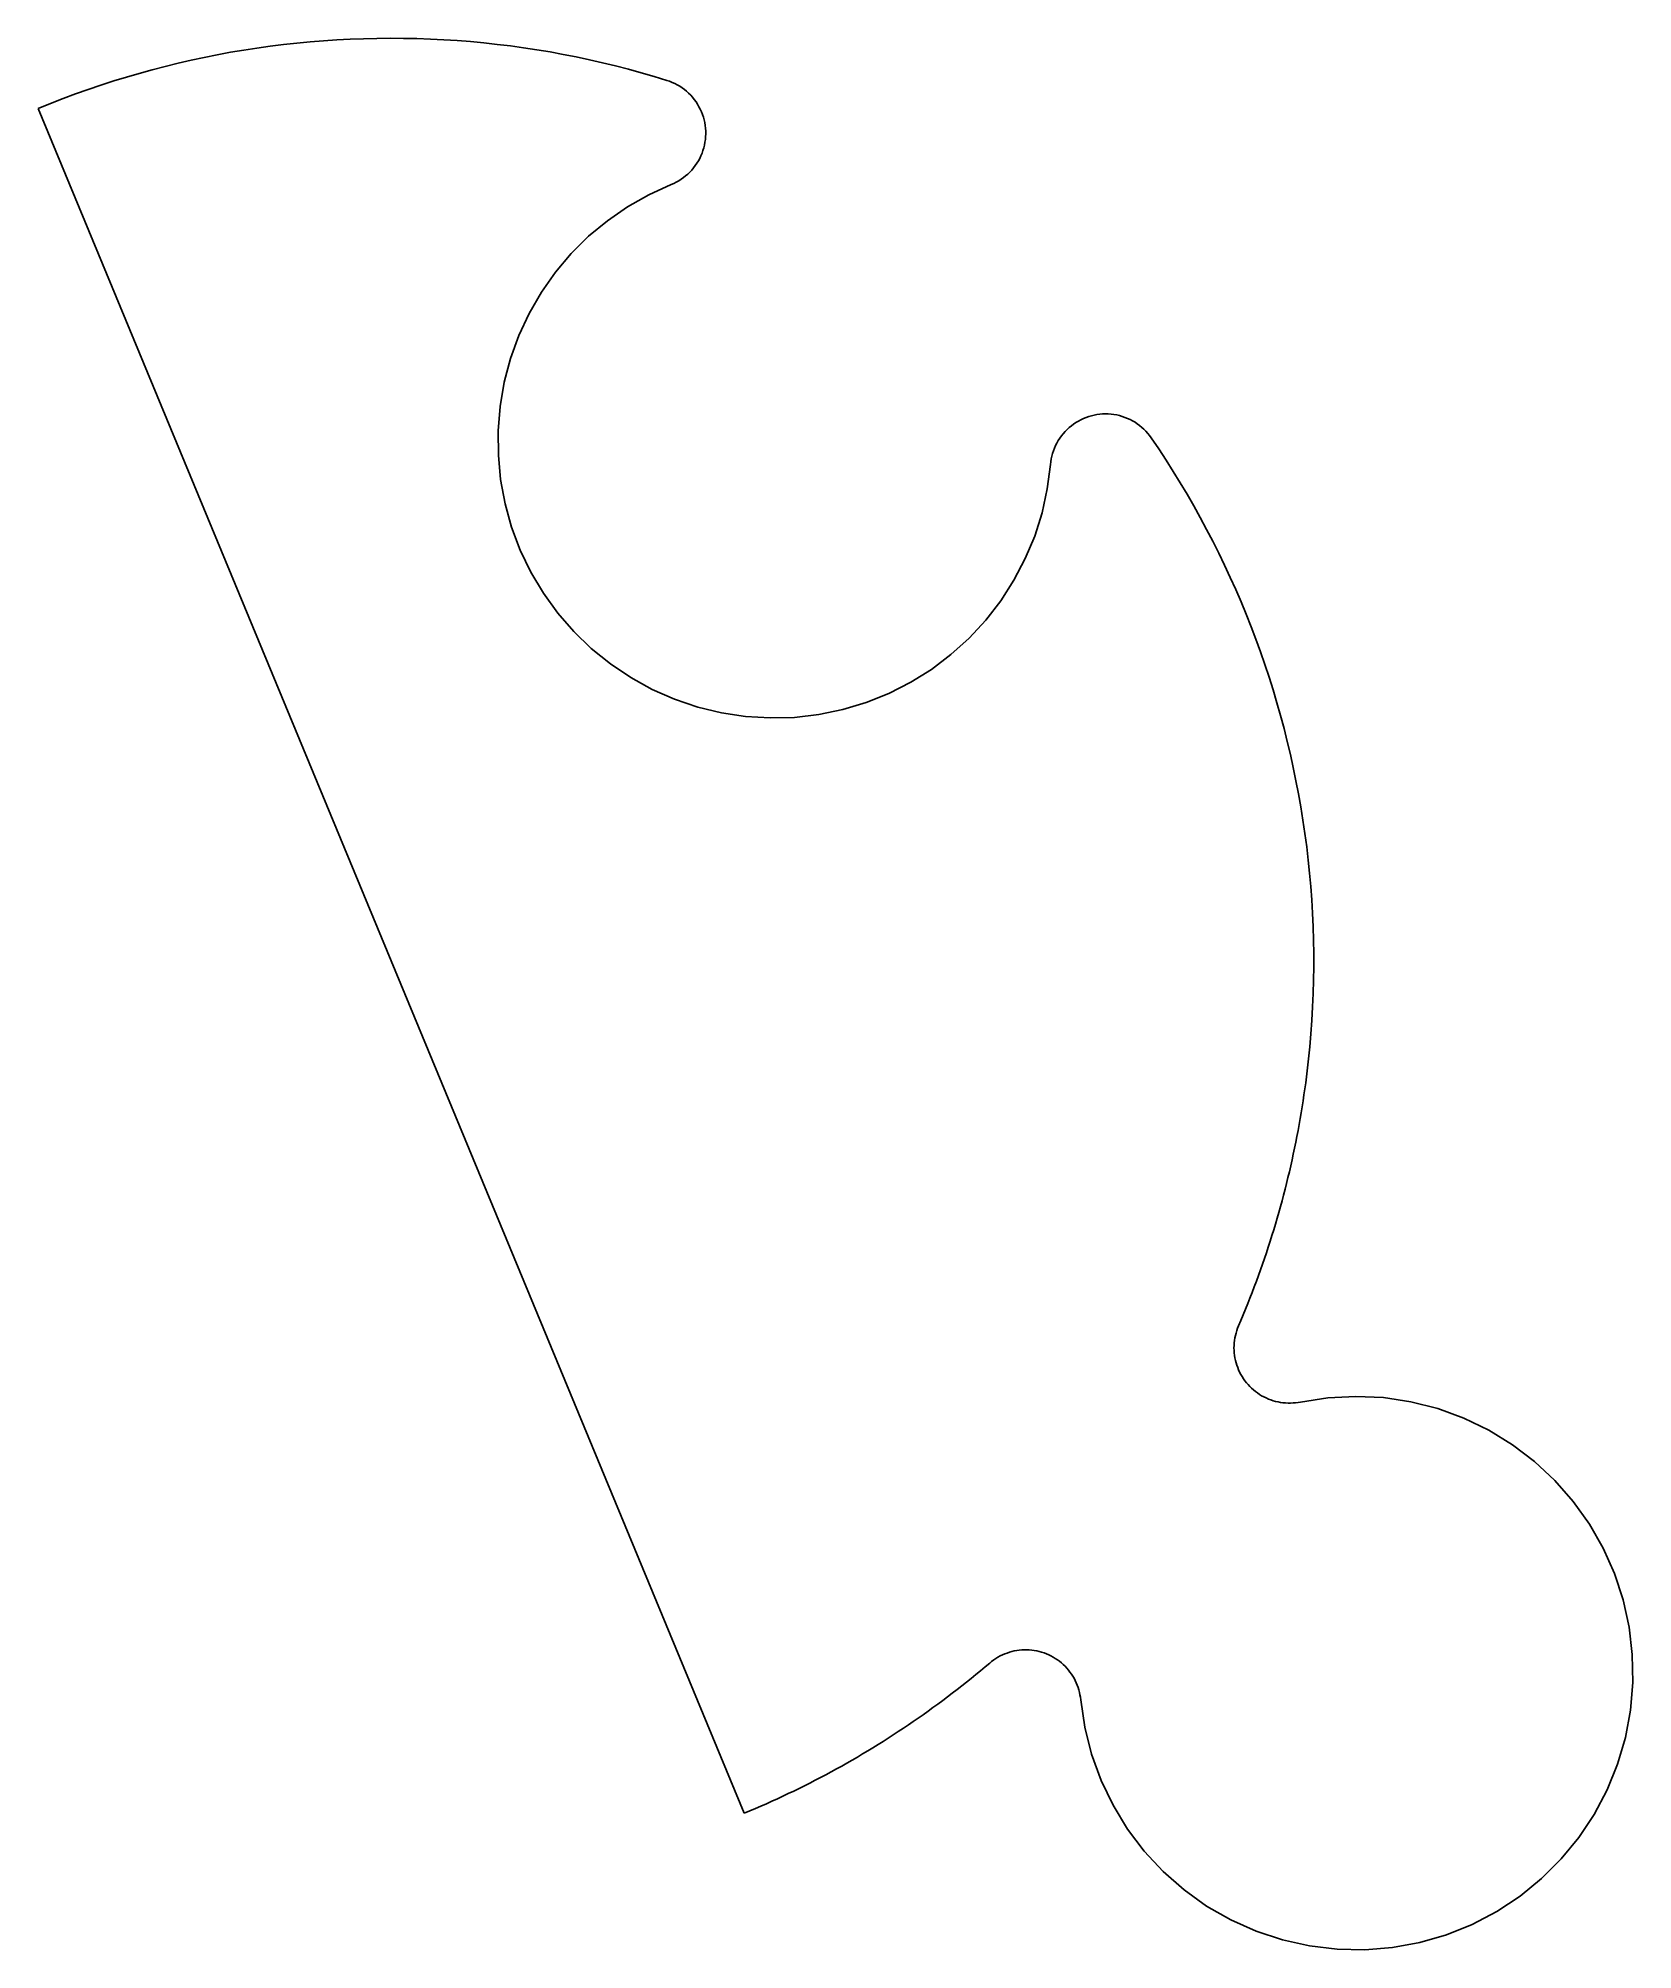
# Model space of a CAD drawing. Header units: metres. Extents: x -0.657 to -0.415, y 0.307 to 0.597.
import ezdxf

# ---------------------------------------------------------------- set-up
doc = ezdxf.new("R2010")
doc.units = ezdxf.units.M

msp = doc.modelspace()

# ---------------------------------------------------------------- linework, layer by layer
at = {"layer": 'Polygon'}
for p, q in [((-0.62795, 0.59497), (-0.62995, 0.5946)), ((-0.62595, 0.5953), (-0.62795, 0.59497)), ((-0.62394, 0.59561), (-0.62595, 0.5953)), ((-0.62193, 0.5959), (-0.62394, 0.59561)), ((-0.61991, 0.59615), (-0.62193, 0.5959)), ((-0.6179, 0.59637), (-0.61991, 0.59615)), ((-0.61587, 0.59656), (-0.6179, 0.59637)), ((-0.61385, 0.59673), (-0.61587, 0.59656)), ((-0.61182, 0.59686), (-0.61385, 0.59673)), ((-0.6098, 0.59697), (-0.61182, 0.59686)), ((-0.60777, 0.59704), (-0.6098, 0.59697)), ((-0.60574, 0.59709), (-0.60777, 0.59704)), ((-0.60371, 0.59711), (-0.60574, 0.59709)), ((-0.60168, 0.59709), (-0.60371, 0.59711)), ((-0.59965, 0.59705), (-0.60168, 0.59709)), ((-0.59762, 0.59698), (-0.59965, 0.59705)), ((-0.59559, 0.59688), (-0.59762, 0.59698)), ((-0.59356, 0.59675), (-0.59559, 0.59688)), ((-0.59154, 0.59659), (-0.59356, 0.59675)), ((-0.58952, 0.5964), (-0.59154, 0.59659)), ((-0.5875, 0.59618), (-0.58952, 0.5964)), ((-0.58548, 0.59594), (-0.5875, 0.59618)), ((-0.58347, 0.59566), (-0.58548, 0.59594)), ((-0.58146, 0.59535), (-0.58347, 0.59566)), ((-0.57946, 0.59502), (-0.58146, 0.59535)), ((-0.57746, 0.59465), (-0.57946, 0.59502)), ((-0.57547, 0.59426), (-0.57746, 0.59465)), ((-0.64179, 0.59178), (-0.64374, 0.59121)), ((-0.63984, 0.59232), (-0.64179, 0.59178)), ((-0.63787, 0.59284), (-0.63984, 0.59232)), ((-0.6359, 0.59332), (-0.63787, 0.59284)), ((-0.63392, 0.59377), (-0.6359, 0.59332)), ((-0.63194, 0.5942), (-0.63392, 0.59377)), ((-0.62995, 0.5946), (-0.63194, 0.5942)), ((-0.57349, 0.59384), (-0.57547, 0.59426)), ((-0.57151, 0.59339), (-0.57349, 0.59384)), ((-0.56953, 0.59291), (-0.57151, 0.59339)), ((-0.56757, 0.5924), (-0.56953, 0.59291)), ((-0.56561, 0.59187), (-0.56757, 0.5924)), ((-0.56366, 0.5913), (-0.56561, 0.59187)), ((-0.64954, 0.58934), (-0.65145, 0.58866)), ((-0.64762, 0.58999), (-0.64954, 0.58934)), ((-0.64568, 0.59062), (-0.64762, 0.58999)), ((-0.64374, 0.59121), (-0.64568, 0.59062)), ((-0.56172, 0.59071), (-0.56366, 0.5913)), ((-0.56131, 0.59057), (-0.56172, 0.59071)), ((-0.56091, 0.59041), (-0.56131, 0.59057)), ((-0.56052, 0.59023), (-0.56091, 0.59041)), ((-0.56014, 0.59003), (-0.56052, 0.59023)), ((-0.55977, 0.58981), (-0.56014, 0.59003)), ((-0.55941, 0.58958), (-0.55977, 0.58981)), ((-0.55907, 0.58932), (-0.55941, 0.58958)), ((-0.55873, 0.58905), (-0.55907, 0.58932)), ((-0.55842, 0.58876), (-0.55873, 0.58905)), ((-0.65525, 0.58721), (-0.65713, 0.58645)), ((-0.65713, 0.58645), (-0.54998, 0.32776)), ((-0.65336, 0.58795), (-0.65525, 0.58721)), ((-0.65145, 0.58866), (-0.65336, 0.58795)), ((-0.55811, 0.58846), (-0.55842, 0.58876)), ((-0.55783, 0.58814), (-0.55811, 0.58846)), ((-0.55756, 0.5878), (-0.55783, 0.58814)), ((-0.5573, 0.58745), (-0.55756, 0.5878)), ((-0.55707, 0.58709), (-0.5573, 0.58745)), ((-0.55686, 0.58672), (-0.55707, 0.58709)), ((-0.55666, 0.58634), (-0.55686, 0.58672)), ((-0.55648, 0.58595), (-0.55666, 0.58634)), ((-0.55633, 0.58555), (-0.55648, 0.58595)), ((-0.55619, 0.58514), (-0.55633, 0.58555)), ((-0.55608, 0.58473), (-0.55619, 0.58514)), ((-0.55598, 0.58431), (-0.55608, 0.58473)), ((-0.55591, 0.58388), (-0.55598, 0.58431)), ((-0.55586, 0.58346), (-0.55591, 0.58388)), ((-0.55583, 0.58303), (-0.55586, 0.58346)), ((-0.55583, 0.5826), (-0.55583, 0.58303)), ((-0.55625, 0.58007), (-0.55612, 0.58048)), ((-0.55612, 0.58048), (-0.55602, 0.5809)), ((-0.55602, 0.5809), (-0.55594, 0.58132)), ((-0.55594, 0.58132), (-0.55588, 0.58174)), ((-0.55588, 0.58174), (-0.55584, 0.58217)), ((-0.55584, 0.58217), (-0.55583, 0.5826)), ((-0.55795, 0.57711), (-0.55767, 0.57744)), ((-0.55767, 0.57744), (-0.55741, 0.57778)), ((-0.55741, 0.57778), (-0.55717, 0.57814)), ((-0.55717, 0.57814), (-0.55695, 0.5785)), ((-0.55695, 0.5785), (-0.55674, 0.57888)), ((-0.55674, 0.57888), (-0.55656, 0.57927)), ((-0.55656, 0.57927), (-0.55639, 0.57966)), ((-0.55639, 0.57966), (-0.55625, 0.58007)), ((-0.56108, 0.5749), (-0.56446, 0.57336)), ((-0.56108, 0.5749), (-0.56069, 0.57507)), ((-0.56069, 0.57507), (-0.5603, 0.57527)), ((-0.5603, 0.57527), (-0.55993, 0.57548)), ((-0.55993, 0.57548), (-0.55956, 0.5757)), ((-0.55956, 0.5757), (-0.55921, 0.57595)), ((-0.55921, 0.57595), (-0.55888, 0.57622)), ((-0.55888, 0.57622), (-0.55855, 0.5765)), ((-0.55855, 0.5765), (-0.55824, 0.5768)), ((-0.55824, 0.5768), (-0.55795, 0.57711)), ((-0.56769, 0.57153), (-0.57074, 0.56942)), ((-0.56446, 0.57336), (-0.56769, 0.57153)), ((-0.57074, 0.56942), (-0.5736, 0.56705)), ((-0.5736, 0.56705), (-0.57623, 0.56443)), ((-0.57623, 0.56443), (-0.57863, 0.56159)), ((-0.57863, 0.56159), (-0.58076, 0.55856)), ((-0.58076, 0.55856), (-0.58262, 0.55534)), ((-0.58262, 0.55534), (-0.58418, 0.55198)), ((-0.58418, 0.55198), (-0.58545, 0.54849)), ((-0.58545, 0.54849), (-0.5864, 0.5449)), ((-0.5864, 0.5449), (-0.58703, 0.54124)), ((-0.58703, 0.54124), (-0.58733, 0.53754)), ((-0.49811, 0.53956), (-0.49851, 0.5394)), ((-0.4977, 0.5397), (-0.49811, 0.53956)), ((-0.49729, 0.53982), (-0.4977, 0.5397)), ((-0.49687, 0.53992), (-0.49729, 0.53982)), ((-0.49645, 0.54), (-0.49687, 0.53992)), ((-0.49602, 0.54006), (-0.49645, 0.54)), ((-0.4956, 0.54009), (-0.49602, 0.54006)), ((-0.49517, 0.5401), (-0.4956, 0.54009)), ((-0.49474, 0.5401), (-0.49517, 0.5401)), ((-0.49431, 0.54006), (-0.49474, 0.5401)), ((-0.49388, 0.54001), (-0.49431, 0.54006)), ((-0.49346, 0.53994), (-0.49388, 0.54001)), ((-0.49304, 0.53984), (-0.49346, 0.53994)), ((-0.49263, 0.53972), (-0.49304, 0.53984)), ((-0.49222, 0.53958), (-0.49263, 0.53972)), ((-0.49182, 0.53942), (-0.49222, 0.53958)), ((-0.58733, 0.53754), (-0.5873, 0.53383)), ((-0.50184, 0.53677), (-0.50209, 0.53642)), ((-0.50157, 0.5371), (-0.50184, 0.53677)), ((-0.50129, 0.53743), (-0.50157, 0.5371)), ((-0.50099, 0.53773), (-0.50129, 0.53743)), ((-0.50067, 0.53802), (-0.50099, 0.53773)), ((-0.50034, 0.5383), (-0.50067, 0.53802)), ((-0.5, 0.53856), (-0.50034, 0.5383)), ((-0.49964, 0.5388), (-0.5, 0.53856)), ((-0.49927, 0.53902), (-0.49964, 0.5388)), ((-0.4989, 0.53922), (-0.49927, 0.53902)), ((-0.49851, 0.5394), (-0.4989, 0.53922)), ((-0.49143, 0.53924), (-0.49182, 0.53942)), ((-0.49105, 0.53904), (-0.49143, 0.53924)), ((-0.49068, 0.53883), (-0.49105, 0.53904)), ((-0.49033, 0.53859), (-0.49068, 0.53883)), ((-0.48998, 0.53833), (-0.49033, 0.53859)), ((-0.48965, 0.53806), (-0.48998, 0.53833)), ((-0.48933, 0.53777), (-0.48965, 0.53806)), ((-0.48903, 0.53747), (-0.48933, 0.53777)), ((-0.48874, 0.53715), (-0.48903, 0.53747)), ((-0.48847, 0.53681), (-0.48874, 0.53715)), ((-0.48822, 0.53647), (-0.48847, 0.53681)), ((-0.5873, 0.53383), (-0.58695, 0.53013)), ((-0.50319, 0.5341), (-0.5033, 0.53368)), ((-0.50306, 0.53451), (-0.50319, 0.5341)), ((-0.5029, 0.53491), (-0.50306, 0.53451)), ((-0.50273, 0.5353), (-0.5029, 0.53491)), ((-0.50254, 0.53568), (-0.50273, 0.5353)), ((-0.50232, 0.53606), (-0.50254, 0.53568)), ((-0.50209, 0.53642), (-0.50232, 0.53606)), ((-0.48708, 0.53479), (-0.48822, 0.53647)), ((-0.48597, 0.53309), (-0.48708, 0.53479)), ((-0.50399, 0.52873), (-0.50351, 0.53241)), ((-0.50346, 0.53284), (-0.50351, 0.53241)), ((-0.50339, 0.53326), (-0.50346, 0.53284)), ((-0.5033, 0.53368), (-0.50339, 0.53326)), ((-0.48488, 0.53137), (-0.48597, 0.53309)), ((-0.48381, 0.52965), (-0.48488, 0.53137)), ((-0.58695, 0.53013), (-0.58628, 0.52648)), ((-0.50478, 0.52511), (-0.50399, 0.52873)), ((-0.48277, 0.5279), (-0.48381, 0.52965)), ((-0.48176, 0.52614), (-0.48277, 0.5279)), ((-0.58628, 0.52648), (-0.58528, 0.5229)), ((-0.5059, 0.52157), (-0.50478, 0.52511)), ((-0.48077, 0.52437), (-0.48176, 0.52614)), ((-0.58528, 0.5229), (-0.58397, 0.51943)), ((-0.47981, 0.52258), (-0.48077, 0.52437)), ((-0.47887, 0.52078), (-0.47981, 0.52258)), ((-0.58397, 0.51943), (-0.58236, 0.51608)), ((-0.50733, 0.51814), (-0.5059, 0.52157)), ((-0.47796, 0.51896), (-0.47887, 0.52078)), ((-0.50905, 0.51485), (-0.50733, 0.51814)), ((-0.47708, 0.51714), (-0.47796, 0.51896)), ((-0.47622, 0.51529), (-0.47708, 0.51714)), ((-0.58236, 0.51608), (-0.58046, 0.51289)), ((-0.51105, 0.51172), (-0.50905, 0.51485)), ((-0.47539, 0.51344), (-0.47622, 0.51529)), ((-0.47458, 0.51158), (-0.47539, 0.51344)), ((-0.58046, 0.51289), (-0.57829, 0.50988)), ((-0.51333, 0.50879), (-0.51105, 0.51172)), ((-0.47381, 0.5097), (-0.47458, 0.51158)), ((-0.57829, 0.50988), (-0.57586, 0.50708)), ((-0.51585, 0.50607), (-0.51333, 0.50879)), ((-0.47306, 0.50781), (-0.47381, 0.5097)), ((-0.47234, 0.50592), (-0.47306, 0.50781)), ((-0.57586, 0.50708), (-0.57319, 0.5045)), ((-0.51861, 0.50358), (-0.51585, 0.50607)), ((-0.47164, 0.50401), (-0.47234, 0.50592)), ((-0.57319, 0.5045), (-0.5703, 0.50216)), ((-0.5703, 0.50216), (-0.56722, 0.50009)), ((-0.52157, 0.50134), (-0.51861, 0.50358)), ((-0.47098, 0.50209), (-0.47164, 0.50401)), ((-0.47034, 0.50016), (-0.47098, 0.50209)), ((-0.56722, 0.50009), (-0.56397, 0.4983)), ((-0.52803, 0.4977), (-0.52472, 0.49938)), ((-0.52472, 0.49938), (-0.52157, 0.50134)), ((-0.46973, 0.49823), (-0.47034, 0.50016)), ((-0.56397, 0.4983), (-0.56057, 0.49681)), ((-0.56057, 0.49681), (-0.55705, 0.49562)), ((-0.53503, 0.49525), (-0.53148, 0.49632)), ((-0.53148, 0.49632), (-0.52803, 0.4977)), ((-0.46915, 0.49628), (-0.46973, 0.49823)), ((-0.46859, 0.49433), (-0.46915, 0.49628)), ((-0.55705, 0.49562), (-0.55344, 0.49474)), ((-0.55344, 0.49474), (-0.54977, 0.49419)), ((-0.54977, 0.49419), (-0.54607, 0.49396)), ((-0.54607, 0.49396), (-0.54236, 0.49406)), ((-0.54236, 0.49406), (-0.53867, 0.49449)), ((-0.53867, 0.49449), (-0.53503, 0.49525)), ((-0.46807, 0.49237), (-0.46859, 0.49433)), ((-0.46757, 0.4904), (-0.46807, 0.49237)), ((-0.4671, 0.48842), (-0.46757, 0.4904)), ((-0.46666, 0.48644), (-0.4671, 0.48842)), ((-0.46625, 0.48445), (-0.46666, 0.48644)), ((-0.46587, 0.48246), (-0.46625, 0.48445)), ((-0.46551, 0.48046), (-0.46587, 0.48246)), ((-0.46519, 0.47845), (-0.46551, 0.48046)), ((-0.4649, 0.47644), (-0.46519, 0.47845)), ((-0.46463, 0.47443), (-0.4649, 0.47644)), ((-0.46439, 0.47241), (-0.46463, 0.47443)), ((-0.46419, 0.47039), (-0.46439, 0.47241)), ((-0.46401, 0.46837), (-0.46419, 0.47039)), ((-0.46386, 0.46635), (-0.46401, 0.46837)), ((-0.46374, 0.46432), (-0.46386, 0.46635)), ((-0.46365, 0.46229), (-0.46374, 0.46432)), ((-0.46359, 0.46026), (-0.46365, 0.46229)), ((-0.46356, 0.45823), (-0.46359, 0.46026)), ((-0.46358, 0.45417), (-0.46356, 0.4562)), ((-0.46356, 0.4562), (-0.46356, 0.45823)), ((-0.46364, 0.45214), (-0.46358, 0.45417)), ((-0.46384, 0.44808), (-0.46373, 0.45011)), ((-0.46373, 0.45011), (-0.46364, 0.45214)), ((-0.46399, 0.44606), (-0.46384, 0.44808)), ((-0.46425, 0.44313), (-0.46416, 0.44404)), ((-0.46416, 0.44404), (-0.46399, 0.44606)), ((-0.46455, 0.4404), (-0.46445, 0.44131)), ((-0.46445, 0.44131), (-0.46435, 0.44222)), ((-0.46435, 0.44222), (-0.46425, 0.44313)), ((-0.46491, 0.43768), (-0.46478, 0.43859)), ((-0.46478, 0.43859), (-0.46467, 0.4395)), ((-0.46467, 0.4395), (-0.46455, 0.4404)), ((-0.46531, 0.43497), (-0.46517, 0.43588)), ((-0.46517, 0.43588), (-0.46504, 0.43678)), ((-0.46504, 0.43678), (-0.46491, 0.43768)), ((-0.46594, 0.43137), (-0.46577, 0.43227)), ((-0.46577, 0.43227), (-0.46561, 0.43317)), ((-0.46561, 0.43317), (-0.46546, 0.43407)), ((-0.46546, 0.43407), (-0.46531, 0.43497)), ((-0.46647, 0.42869), (-0.46629, 0.42958)), ((-0.46629, 0.42958), (-0.46611, 0.43048)), ((-0.46611, 0.43048), (-0.46594, 0.43137)), ((-0.46705, 0.42601), (-0.46685, 0.4269)), ((-0.46685, 0.4269), (-0.46666, 0.42779)), ((-0.46666, 0.42779), (-0.46647, 0.42869)), ((-0.46769, 0.42334), (-0.46747, 0.42423)), ((-0.46747, 0.42423), (-0.46726, 0.42512)), ((-0.46726, 0.42512), (-0.46705, 0.42601)), ((-0.46861, 0.41981), (-0.46837, 0.42069)), ((-0.46837, 0.42069), (-0.46814, 0.42157)), ((-0.46814, 0.42157), (-0.46791, 0.42246)), ((-0.46791, 0.42246), (-0.46769, 0.42334)), ((-0.46937, 0.41717), (-0.46911, 0.41805)), ((-0.46911, 0.41805), (-0.46886, 0.41893)), ((-0.46886, 0.41893), (-0.46861, 0.41981)), ((-0.47018, 0.41455), (-0.4699, 0.41543)), ((-0.4699, 0.41543), (-0.46963, 0.4163)), ((-0.46963, 0.4163), (-0.46937, 0.41717)), ((-0.47133, 0.41109), (-0.47104, 0.41195)), ((-0.47104, 0.41195), (-0.47074, 0.41282)), ((-0.47074, 0.41282), (-0.47046, 0.41368)), ((-0.47046, 0.41368), (-0.47018, 0.41455)), ((-0.47226, 0.40851), (-0.47194, 0.40937)), ((-0.47194, 0.40937), (-0.47164, 0.41023)), ((-0.47164, 0.41023), (-0.47133, 0.41109)), ((-0.47324, 0.40595), (-0.4729, 0.4068)), ((-0.4729, 0.4068), (-0.47258, 0.40765)), ((-0.47258, 0.40765), (-0.47226, 0.40851)), ((-0.47462, 0.40256), (-0.47426, 0.40341)), ((-0.47426, 0.40341), (-0.47391, 0.40425)), ((-0.47391, 0.40425), (-0.47357, 0.4051)), ((-0.47357, 0.4051), (-0.47324, 0.40595)), ((-0.47545, 0.40027), (-0.47535, 0.40064)), ((-0.47535, 0.40064), (-0.47524, 0.40101)), ((-0.47524, 0.40101), (-0.47512, 0.40137)), ((-0.47512, 0.40137), (-0.47497, 0.40172)), ((-0.47497, 0.40172), (-0.47462, 0.40256)), ((-0.47566, 0.39838), (-0.47565, 0.39876)), ((-0.47565, 0.398), (-0.47566, 0.39838)), ((-0.47565, 0.39876), (-0.47563, 0.39915)), ((-0.47562, 0.39762), (-0.47565, 0.398)), ((-0.47563, 0.39915), (-0.47558, 0.39952)), ((-0.47558, 0.39724), (-0.47562, 0.39762)), ((-0.47558, 0.39952), (-0.47552, 0.3999)), ((-0.47552, 0.3999), (-0.47545, 0.40027)), ((-0.47552, 0.39687), (-0.47558, 0.39724)), ((-0.47544, 0.39649), (-0.47552, 0.39687)), ((-0.47534, 0.39612), (-0.47544, 0.39649)), ((-0.47523, 0.39576), (-0.47534, 0.39612)), ((-0.4751, 0.3954), (-0.47523, 0.39576)), ((-0.47496, 0.39505), (-0.4751, 0.3954)), ((-0.4748, 0.3947), (-0.47496, 0.39505)), ((-0.47462, 0.39436), (-0.4748, 0.3947)), ((-0.47443, 0.39403), (-0.47462, 0.39436)), ((-0.47423, 0.39371), (-0.47443, 0.39403)), ((-0.47401, 0.3934), (-0.47423, 0.39371)), ((-0.47377, 0.3931), (-0.47401, 0.3934)), ((-0.47353, 0.39281), (-0.47377, 0.3931)), ((-0.47327, 0.39253), (-0.47353, 0.39281)), ((-0.47299, 0.39226), (-0.47327, 0.39253)), ((-0.47271, 0.39201), (-0.47299, 0.39226)), ((-0.47241, 0.39177), (-0.47271, 0.39201)), ((-0.47211, 0.39154), (-0.47241, 0.39177)), ((-0.47179, 0.39133), (-0.47211, 0.39154)), ((-0.47146, 0.39113), (-0.47179, 0.39133)), ((-0.47113, 0.39094), (-0.47146, 0.39113)), ((-0.47079, 0.39078), (-0.47113, 0.39094)), ((-0.47044, 0.39062), (-0.47079, 0.39078)), ((-0.47008, 0.39049), (-0.47044, 0.39062)), ((-0.46972, 0.39037), (-0.47008, 0.39049)), ((-0.46935, 0.39026), (-0.46972, 0.39037)), ((-0.46898, 0.39018), (-0.46935, 0.39026)), ((-0.4686, 0.39011), (-0.46898, 0.39018)), ((-0.46823, 0.39006), (-0.4686, 0.39011)), ((-0.46785, 0.39002), (-0.46823, 0.39006)), ((-0.46746, 0.39), (-0.46785, 0.39002)), ((-0.46708, 0.39), (-0.46746, 0.39)), ((-0.4667, 0.39002), (-0.46708, 0.39)), ((-0.46632, 0.39005), (-0.4667, 0.39002)), ((-0.46594, 0.3901), (-0.46632, 0.39005)), ((-0.46557, 0.39017), (-0.46594, 0.3901)), ((-0.4614, 0.39081), (-0.46557, 0.39017)), ((-0.45719, 0.39103), (-0.4614, 0.39081)), ((-0.45299, 0.39083), (-0.45719, 0.39103)), ((-0.44882, 0.3902), (-0.45299, 0.39083)), ((-0.44473, 0.38916), (-0.44882, 0.3902)), ((-0.44077, 0.38772), (-0.44473, 0.38916)), ((-0.43698, 0.38589), (-0.44077, 0.38772)), ((-0.43339, 0.38368), (-0.43698, 0.38589)), ((-0.43003, 0.38113), (-0.43339, 0.38368)), ((-0.42695, 0.37826), (-0.43003, 0.38113)), ((-0.42418, 0.37509), (-0.42695, 0.37826)), ((-0.42173, 0.37165), (-0.42418, 0.37509)), ((-0.41964, 0.36799), (-0.42173, 0.37165)), ((-0.41793, 0.36414), (-0.41964, 0.36799)), ((-0.41661, 0.36014), (-0.41793, 0.36414)), ((-0.4157, 0.35602), (-0.41661, 0.36014)), ((-0.41521, 0.35184), (-0.4157, 0.35602)), ((-0.51244, 0.35081), (-0.51213, 0.35103)), ((-0.51213, 0.35103), (-0.51181, 0.35125)), ((-0.51181, 0.35125), (-0.51149, 0.35144)), ((-0.51149, 0.35144), (-0.51115, 0.35163)), ((-0.51115, 0.35163), (-0.51081, 0.3518)), ((-0.51081, 0.3518), (-0.51046, 0.35195)), ((-0.51046, 0.35195), (-0.5101, 0.35208)), ((-0.5101, 0.35208), (-0.50974, 0.3522)), ((-0.50974, 0.3522), (-0.50937, 0.35231)), ((-0.50937, 0.35231), (-0.509, 0.35239)), ((-0.509, 0.35239), (-0.50863, 0.35246)), ((-0.50863, 0.35246), (-0.50825, 0.35252)), ((-0.50825, 0.35252), (-0.50787, 0.35255)), ((-0.50787, 0.35255), (-0.50749, 0.35257)), ((-0.50749, 0.35257), (-0.50711, 0.35257)), ((-0.50711, 0.35257), (-0.50673, 0.35255)), ((-0.50673, 0.35255), (-0.50635, 0.35252)), ((-0.50635, 0.35252), (-0.50597, 0.35247)), ((-0.50597, 0.35247), (-0.50559, 0.3524)), ((-0.50559, 0.3524), (-0.50522, 0.35231)), ((-0.50522, 0.35231), (-0.50485, 0.35221)), ((-0.50485, 0.35221), (-0.50449, 0.35209)), ((-0.50449, 0.35209), (-0.50413, 0.35196)), ((-0.50413, 0.35196), (-0.50378, 0.35181)), ((-0.50378, 0.35181), (-0.50344, 0.35164)), ((-0.50344, 0.35164), (-0.5031, 0.35146)), ((-0.5031, 0.35146), (-0.50278, 0.35126)), ((-0.50278, 0.35126), (-0.50246, 0.35105)), ((-0.50246, 0.35105), (-0.50215, 0.35082)), ((-0.41514, 0.34763), (-0.41521, 0.35184)), ((-0.51625, 0.34766), (-0.51554, 0.34823)), ((-0.51554, 0.34823), (-0.51483, 0.34881)), ((-0.51483, 0.34881), (-0.51413, 0.34939)), ((-0.51413, 0.34939), (-0.51343, 0.34997)), ((-0.51343, 0.34997), (-0.51273, 0.35056)), ((-0.51273, 0.35056), (-0.51244, 0.35081)), ((-0.50215, 0.35082), (-0.50186, 0.35059)), ((-0.50186, 0.35059), (-0.50157, 0.35033)), ((-0.50157, 0.35033), (-0.5013, 0.35007)), ((-0.5013, 0.35007), (-0.50104, 0.34979)), ((-0.50104, 0.34979), (-0.50079, 0.3495)), ((-0.50079, 0.3495), (-0.50055, 0.3492)), ((-0.50055, 0.3492), (-0.50033, 0.34889)), ((-0.50033, 0.34889), (-0.50012, 0.34857)), ((-0.50012, 0.34857), (-0.49993, 0.34824)), ((-0.49993, 0.34824), (-0.49975, 0.3479)), ((-0.51987, 0.34487), (-0.51914, 0.34542)), ((-0.51914, 0.34542), (-0.51841, 0.34597)), ((-0.51841, 0.34597), (-0.51769, 0.34653)), ((-0.51769, 0.34653), (-0.51697, 0.34709)), ((-0.51697, 0.34709), (-0.51625, 0.34766)), ((-0.49975, 0.3479), (-0.49959, 0.34755)), ((-0.49959, 0.34755), (-0.49945, 0.3472)), ((-0.49945, 0.3472), (-0.49932, 0.34684)), ((-0.49932, 0.34684), (-0.4992, 0.34648)), ((-0.4992, 0.34648), (-0.49911, 0.34611)), ((-0.49911, 0.34611), (-0.49903, 0.34574)), ((-0.49903, 0.34574), (-0.49897, 0.34536)), ((-0.49897, 0.34536), (-0.49892, 0.34498)), ((-0.41549, 0.34343), (-0.41514, 0.34763)), ((-0.52358, 0.3422), (-0.52283, 0.34272)), ((-0.52283, 0.34272), (-0.52208, 0.34325)), ((-0.52208, 0.34325), (-0.52134, 0.34379)), ((-0.52134, 0.34379), (-0.52061, 0.34433)), ((-0.52061, 0.34433), (-0.51987, 0.34487)), ((-0.49892, 0.34498), (-0.4983, 0.34081)), ((-0.41626, 0.33928), (-0.41549, 0.34343)), ((-0.52814, 0.33916), (-0.52737, 0.33965)), ((-0.52737, 0.33965), (-0.5266, 0.34015)), ((-0.5266, 0.34015), (-0.52584, 0.34066)), ((-0.52584, 0.34066), (-0.52508, 0.34116)), ((-0.52508, 0.34116), (-0.52433, 0.34168)), ((-0.52433, 0.34168), (-0.52358, 0.3422)), ((-0.4983, 0.34081), (-0.49727, 0.33673)), ((-0.53281, 0.33629), (-0.53202, 0.33676)), ((-0.53202, 0.33676), (-0.53124, 0.33723)), ((-0.53124, 0.33723), (-0.53046, 0.3377)), ((-0.53046, 0.3377), (-0.52968, 0.33818)), ((-0.52968, 0.33818), (-0.52891, 0.33867)), ((-0.52891, 0.33867), (-0.52814, 0.33916)), ((-0.49727, 0.33673), (-0.49584, 0.33276)), ((-0.41745, 0.33524), (-0.41626, 0.33928)), ((-0.5384, 0.33319), (-0.53759, 0.33362)), ((-0.53759, 0.33362), (-0.53679, 0.33405)), ((-0.53679, 0.33405), (-0.53599, 0.33449)), ((-0.53599, 0.33449), (-0.53519, 0.33493)), ((-0.53519, 0.33493), (-0.53439, 0.33538)), ((-0.53439, 0.33538), (-0.5336, 0.33584)), ((-0.5336, 0.33584), (-0.53281, 0.33629)), ((-0.41903, 0.33133), (-0.41745, 0.33524)), ((-0.54413, 0.33034), (-0.5433, 0.33074)), ((-0.5433, 0.33074), (-0.54248, 0.33113)), ((-0.54248, 0.33113), (-0.54166, 0.33153)), ((-0.54166, 0.33153), (-0.54084, 0.33194)), ((-0.54084, 0.33194), (-0.54002, 0.33235)), ((-0.54002, 0.33235), (-0.53921, 0.33277)), ((-0.53921, 0.33277), (-0.5384, 0.33319)), ((-0.49584, 0.33276), (-0.49401, 0.32897)), ((-0.42099, 0.3276), (-0.41903, 0.33133)), ((-0.54998, 0.32776), (-0.54913, 0.32812)), ((-0.54913, 0.32812), (-0.54829, 0.32847)), ((-0.54829, 0.32847), (-0.54746, 0.32884)), ((-0.54746, 0.32884), (-0.54662, 0.32921)), ((-0.54662, 0.32921), (-0.54579, 0.32958)), ((-0.54579, 0.32958), (-0.54496, 0.32996)), ((-0.54496, 0.32996), (-0.54413, 0.33034)), ((-0.49401, 0.32897), (-0.49182, 0.32537)), ((-0.49182, 0.32537), (-0.48927, 0.32201)), ((-0.42332, 0.32409), (-0.42099, 0.3276)), ((-0.48927, 0.32201), (-0.4864, 0.31892)), ((-0.42599, 0.32083), (-0.42332, 0.32409)), ((-0.42898, 0.31785), (-0.42599, 0.32083)), ((-0.4864, 0.31892), (-0.48324, 0.31614)), ((-0.43224, 0.31519), (-0.42898, 0.31785)), ((-0.48324, 0.31614), (-0.47981, 0.31369)), ((-0.47981, 0.31369), (-0.47615, 0.31159)), ((-0.43576, 0.31287), (-0.43224, 0.31519)), ((-0.47615, 0.31159), (-0.4723, 0.30987)), ((-0.4434, 0.30933), (-0.43949, 0.31091)), ((-0.43949, 0.31091), (-0.43576, 0.31287)), ((-0.4723, 0.30987), (-0.4683, 0.30855)), ((-0.4683, 0.30855), (-0.46419, 0.30763)), ((-0.46419, 0.30763), (-0.46001, 0.30713)), ((-0.45159, 0.3074), (-0.44745, 0.30816)), ((-0.44745, 0.30816), (-0.4434, 0.30933)), ((-0.46001, 0.30713), (-0.45579, 0.30705)), ((-0.45579, 0.30705), (-0.45159, 0.3074))]:
    msp.add_line(p, q, dxfattribs=at)

doc.saveas('drawing.dxf')
